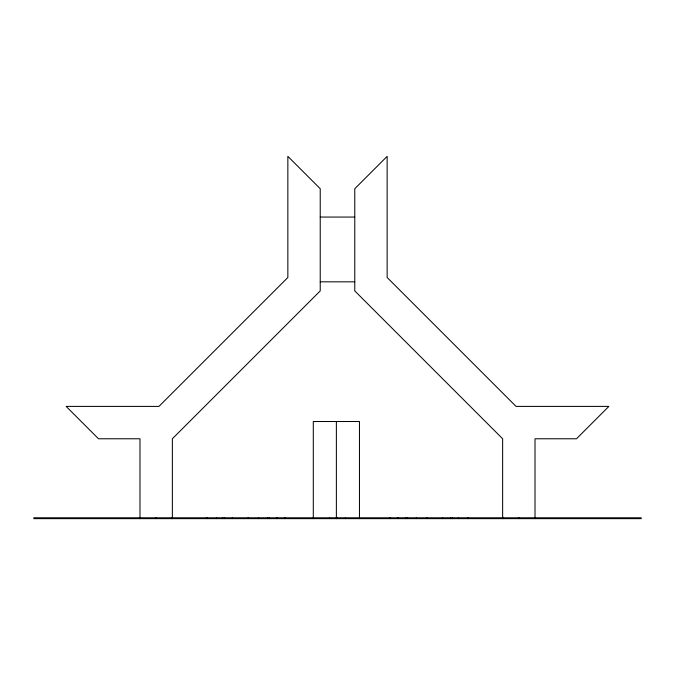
<?xml version="1.0" encoding="UTF-8"?>
<svg xmlns="http://www.w3.org/2000/svg" width="675" height="675" viewBox="0 0 675 675"><rect width="100%" height="100%" fill="white"/><g stroke="black" fill="none" stroke-linecap="round" stroke-linejoin="round"><path stroke-width="1.01" d="M320.228 217.063L354.772 217.063M320.228 281.821L354.772 281.821M33.75 517.784L641.25 517.784M33.75 518.645L641.25 518.645M535.013 518.645L535.013 438.775L576.492 438.775L608.867 406.401L516.046 406.401L387.146 277.501L387.146 156.355L354.772 188.73L354.772 290.908L502.639 438.775L502.639 518.645M518.881 517.784L518.881 518.645M503.103 517.784L503.103 518.645M468.062 517.784L468.062 518.645M458.418 517.784L458.418 518.645M452.284 517.784L452.284 518.645M450.537 517.784L450.537 518.645M442.648 517.784L442.648 518.645M426.878 517.784L426.878 518.645M416.357 517.784L416.357 518.645M407.599 517.784L407.599 518.645M405.844 517.784L405.844 518.645M397.963 517.784L397.963 518.645M390.074 517.784L390.074 518.645M359.454 518.645L359.454 421.512L313.293 421.512L313.293 518.645M345.389 517.784L345.389 518.645M337.5 517.784L337.5 518.645M336.369 421.512L336.369 518.645M329.611 517.784L329.611 518.645M284.926 517.784L284.926 518.645M277.037 517.784L277.037 518.645M269.156 517.784L269.156 518.645M267.401 517.784L267.401 518.645M258.643 517.784L258.643 518.645M248.122 517.784L248.122 518.645M232.352 517.784L232.352 518.645M224.463 517.784L224.463 518.645M222.716 517.784L222.716 518.645M216.582 517.784L216.582 518.645M206.938 517.784L206.938 518.645M172.361 518.645L172.361 438.775L320.228 290.908L320.228 188.73L287.854 156.355L287.854 277.501L158.954 406.401L66.133 406.401L98.508 438.775L139.987 438.775L139.987 518.645M171.897 517.784L171.897 518.645M156.119 517.784L156.119 518.645"/></g></svg>
